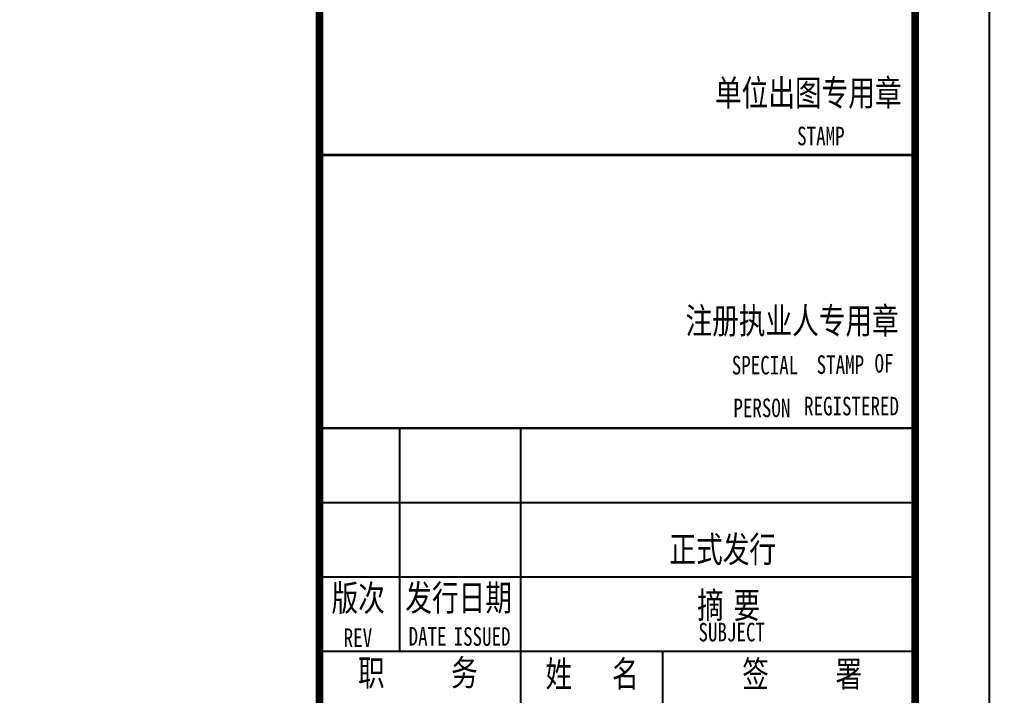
# Model space of a CAD drawing. Extents: x 30064 to 135164, y 17999 to 492668.
# Drawn here: x 122134 to 135164, y 342350 to 351440 of the extents above; entities that cross this region are included whole.
import ezdxf

# ---------------------------------------------------------------- set-up
doc = ezdxf.new("R2010")
doc.units = 0
doc.header["$LTSCALE"] = 1000
doc.header["$MEASUREMENT"] = 0
doc.layers.add('PUB_TITLE', color=7, linetype='Continuous')
doc.layers.add('TWT_TITLE', color=7, linetype='Continuous')
doc.styles.add('-宋体', font='', dxfattribs={"width": 0.8})
doc.styles.get('-宋体').set_extended_font_data('SimSun')

msp = doc.modelspace()

# ---------------------------------------------------------------- linework, layer by layer
for p, q in [((126164, 322946), (126164, 380346)), ((134140, 349617), (128189, 349617)), ((126164, 345946), (134164, 345946)), ((127245, 342946), (127245, 345946)), ((128864, 345946), (128864, 333946)), ((126164, 344946), (134164, 344946)), ((126164, 343946), (134164, 343946)), ((126164, 342946), (134164, 342946)), ((130769, 342946), (130769, 333917))]:
    msp.add_line(p, q)
at = {"const_width": 34}
for points in [[(126164, 349617), (134140, 349617)], [(126164, 345946), (134164, 345946)]]:
    msp.add_lwpolyline(points, dxfattribs=at)
at = {"layer": 'PUB_TITLE', "const_width": 100}
msp.add_lwpolyline([(126164, 380346), (134164, 380346), (134164, 322946), (126164, 322946)], close=True, dxfattribs=at)
at = {"layer": 'TWT_TITLE'}
msp.add_lwpolyline([(30064, 321946), (135164, 321946), (135164, 381346), (30064, 381346)], close=True, dxfattribs=at)
at = {"layer": 'TWT_TITLE', "const_width": 100}
msp.add_lwpolyline([(32564, 322946), (134164, 322946), (134164, 380346), (32564, 380346)], close=True, dxfattribs=at)

# ---------------------------------------------------------------- texts
at = {"style": '-宋体', "width": 0.75}
for s, height, p in [('单位出图专用章', 350, (131476, 350278)), ('STAMP', 250, (132579, 349748)), ('注册执业人专用章', 350, (131080, 347215)), ('SPECIAL', 250, (131701, 346667)), ('STAMP', 250, (132841, 346674)), ('OF', 250, (133619, 346692)), ('REGISTERED', 250, (132672, 346117)), ('PERSON', 250, (131723, 346093)), ('正式发行', 350, (130864, 344142)), ('版次', 350, (126326, 343487)), ('发行日期', 350, (127317, 343490)), ('摘', 350, (131236, 343390)), ('要', 350, (131724, 343390)), ('REV', 250, (126489, 343003)), ('DATE', 250, (127361, 343022)), ('ISSUED', 250, (127965, 343020)), ('SUBJECT', 250, (131254, 343079)), ('职     务', 350, (126681, 342483)), ('姓   名', 350, (129199, 342467)), ('签     署', 350, (131842, 342466))]:
    msp.add_text(s, height=height, dxfattribs=at).set_placement(p)

doc.saveas('drawing.dxf')
